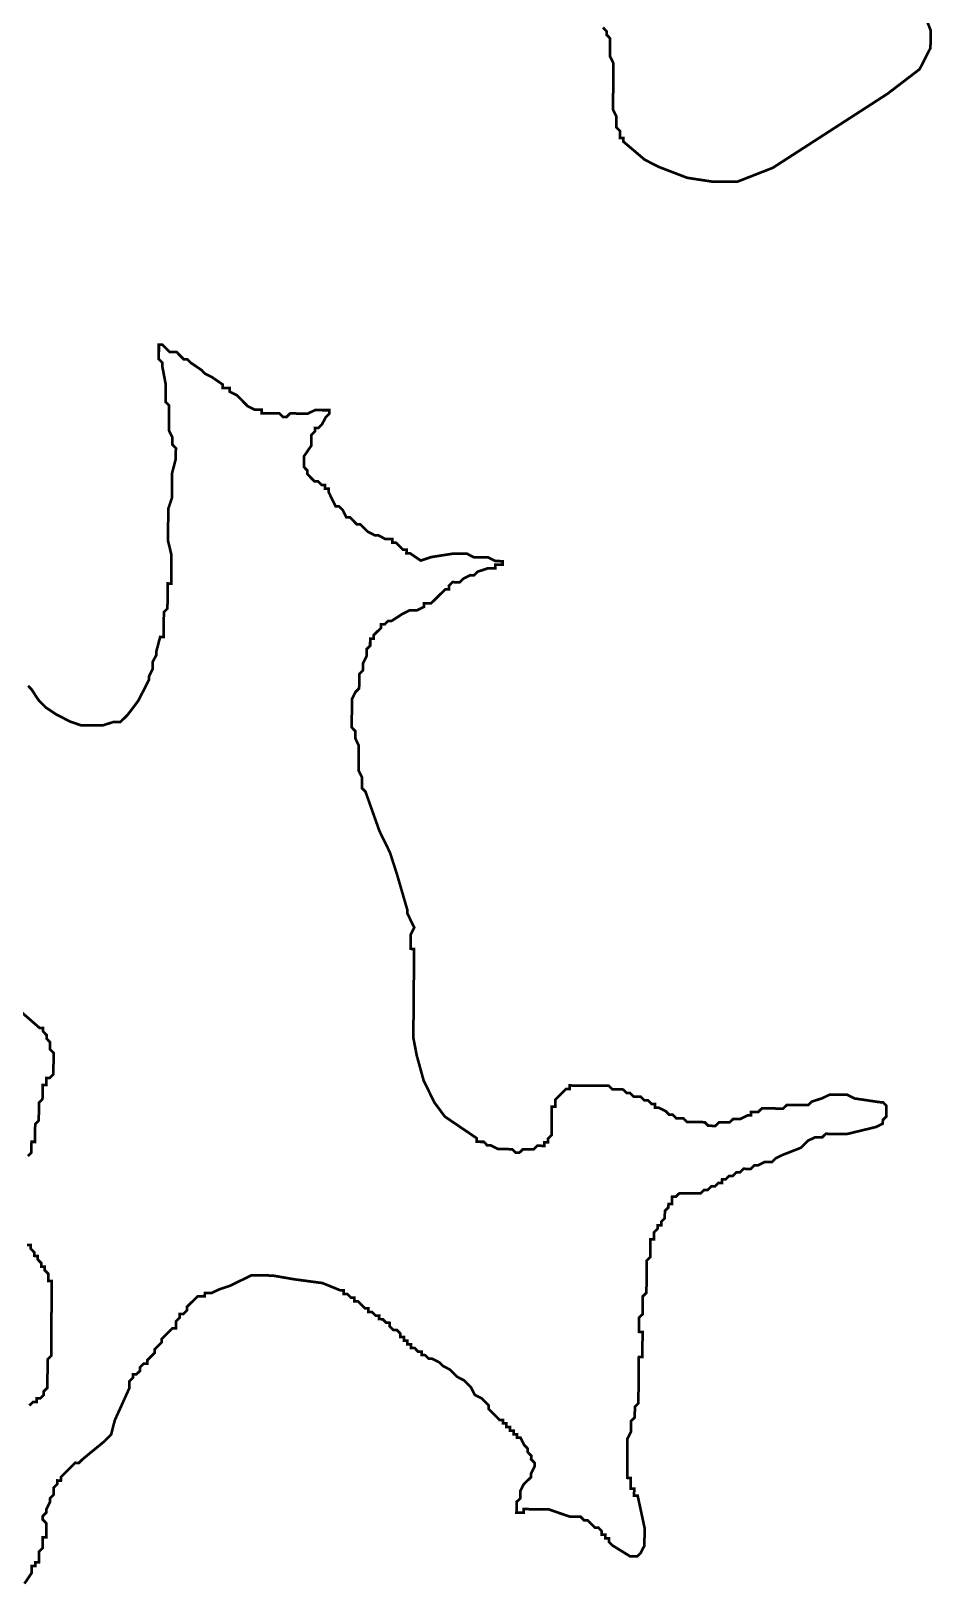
# Model space of a CAD drawing. Header units: metres. Extents: x 290190 to 339802, y 1811045 to 1991312.
# Drawn here: x 323565 to 324585, y 1835227 to 1836985 of the extents above; entities that cross this region are included whole.
import ezdxf

# ---------------------------------------------------------------- set-up
doc = ezdxf.new("R2010")
doc.units = ezdxf.units.M
doc.header["$MEASUREMENT"] = 0
doc.layers.add('HAZARDS LINE', color=1, linetype='Continuous')

msp = doc.modelspace()

# ---------------------------------------------------------------- linework, layer by layer
at = {"layer": 'HAZARDS LINE', "lineweight": 18}
for points in [[(324212.3, 1836988.9, 3.02, 3.02, 0), (324216.3, 1836984.8, 3.02, 3.02, 0), (324216.3, 1836980.8, 3.02, 3.02, 0), (324220.3, 1836976.7, 3.02, 3.02, 0), (324220.1, 1836956.5, 3.02, 3.02, 0), (324224.1, 1836948.4, 3.02, 3.02, 0), (324223.7, 1836896, 3.02, 3.02, 0), (324227.6, 1836887.9, 3.02, 3.02, 0), (324227.5, 1836875.8, 3.02, 3.02, 0), (324231.5, 1836871.8, 3.02, 3.02, 0), (324231.5, 1836863.7, 3.02, 3.02, 0), (324235.5, 1836863.7, 3.02, 3.02, 0), (324235.5, 1836859.7, 3.02, 3.02, 0), (324259.5, 1836839.3, 3.02, 3.02, 0), (324275.6, 1836831.1, 3.02, 3.02, 0), (324307.7, 1836818.8, 3.02, 3.02, 0), (324335.9, 1836814.5, 3.02, 3.02, 0), (324364.1, 1836814.3, 3.02, 3.02, 0), (324404.5, 1836830.1, 3.02, 3.02, 0), (324534.2, 1836913.8, 3.02, 3.02, 0), (324570.7, 1836941.7, 3.02, 3.02, 0), (324583, 1836965.8, 3.02, 3.02, 0), (324583.1, 1836985.9, 3.02, 3.02, 0), (324575.2, 1837006.2, 3.02, 3.02, 0)], [(323557.5, 1835228.1, 3.02, 3.02, 0), (323565.7, 1835240.2, 3.02, 3.02, 0), (323565.7, 1835244.2, 3.02, 3.02, 0), (323565.7, 1835248.2, 3.02, 3.02, 0), (323569.8, 1835248.2, 3.02, 3.02, 0), (323569.8, 1835252.2, 3.02, 3.02, 0), (323573.8, 1835252.2, 3.02, 3.02, 0), (323573.9, 1835256.2, 3.02, 3.02, 0), (323573.9, 1835260.3, 3.02, 3.02, 0), (323573.9, 1835264.3, 3.02, 3.02, 0), (323578, 1835268.3, 3.02, 3.02, 0), (323578, 1835272.3, 3.02, 3.02, 0), (323578, 1835276.4, 3.02, 3.02, 0), (323578.1, 1835280.4, 3.02, 3.02, 0), (323582.1, 1835280.4, 3.02, 3.02, 0), (323582.1, 1835284.4, 3.02, 3.02, 0), (323582.2, 1835288.4, 3.02, 3.02, 0), (323582.2, 1835292.5, 3.02, 3.02, 0), (323582.2, 1835296.5, 3.02, 3.02, 0), (323578.2, 1835300.6, 3.02, 3.02, 0), (323578.3, 1835304.6, 3.02, 3.02, 0), (323582.3, 1835308.6, 3.02, 3.02, 0), (323582.4, 1835312.6, 3.02, 3.02, 0), (323586.5, 1835320.6, 3.02, 3.02, 0), (323586.5, 1835324.7, 3.02, 3.02, 0), (323590.6, 1835328.7, 3.02, 3.02, 0), (323590.6, 1835332.7, 3.02, 3.02, 0), (323590.6, 1835336.7, 3.02, 3.02, 0), (323594.7, 1835340.7, 3.02, 3.02, 0), (323594.7, 1835344.8, 3.02, 3.02, 0), (323598.7, 1835344.7, 3.02, 3.02, 0), (323598.8, 1835348.8, 3.02, 3.02, 0), (323602.8, 1835352.8, 3.02, 3.02, 0), (323606.9, 1835356.8, 3.02, 3.02, 0), (323611, 1835360.8, 3.02, 3.02, 0), (323615, 1835364.8, 3.02, 3.02, 0), (323619.1, 1835364.7, 3.02, 3.02, 0), (323623.1, 1835368.7, 3.02, 3.02, 0), (323647.5, 1835388.7, 3.02, 3.02, 0), (323655.6, 1835396.7, 3.02, 3.02, 0), (323659.7, 1835412.8, 3.02, 3.02, 0), (323676.1, 1835449, 3.02, 3.02, 0), (323676.2, 1835453, 3.02, 3.02, 0), (323676.2, 1835457, 3.02, 3.02, 0), (323680.3, 1835461, 3.02, 3.02, 0), (323680.3, 1835465, 3.02, 3.02, 0), (323684.3, 1835465, 3.02, 3.02, 0), (323688.4, 1835469, 3.02, 3.02, 0), (323688.4, 1835473, 3.02, 3.02, 0), (323692.5, 1835477, 3.02, 3.02, 0), (323696.5, 1835477, 3.02, 3.02, 0), (323696.6, 1835481, 3.02, 3.02, 0), (323700.6, 1835485, 3.02, 3.02, 0), (323704.7, 1835489, 3.02, 3.02, 0), (323704.7, 1835493.1, 3.02, 3.02, 0), (323708.8, 1835497.1, 3.02, 3.02, 0), (323712.8, 1835501.1, 3.02, 3.02, 0), (323712.9, 1835505.1, 3.02, 3.02, 0), (323716.9, 1835509.1, 3.02, 3.02, 0), (323721, 1835513.1, 3.02, 3.02, 0), (323725.1, 1835517.1, 3.02, 3.02, 0), (323729.1, 1835517.1, 3.02, 3.02, 0), (323729.1, 1835521.1, 3.02, 3.02, 0), (323729.2, 1835525.1, 3.02, 3.02, 0), (323733.2, 1835529.1, 3.02, 3.02, 0), (323733.2, 1835533.2, 3.02, 3.02, 0), (323737.3, 1835533.1, 3.02, 3.02, 0), (323741.3, 1835537.1, 3.02, 3.02, 0), (323741.4, 1835541.2, 3.02, 3.02, 0), (323745.4, 1835545.2, 3.02, 3.02, 0), (323749.5, 1835549.2, 3.02, 3.02, 0), (323753.6, 1835553.2, 3.02, 3.02, 0), (323757.6, 1835553.1, 3.02, 3.02, 0), (323761.6, 1835553.1, 3.02, 3.02, 0), (323761.7, 1835557.1, 3.02, 3.02, 0), (323765.7, 1835557.1, 3.02, 3.02, 0), (323769.7, 1835557.1, 3.02, 3.02, 0), (323777.8, 1835561, 3.02, 3.02, 0), (323789.9, 1835565, 3.02, 3.02, 0), (323806.1, 1835572.9, 3.02, 3.02, 0), (323814.2, 1835576.9, 3.02, 3.02, 0), (323830.3, 1835576.8, 3.02, 3.02, 0), (323838.4, 1835576.7, 3.02, 3.02, 0), (323862.5, 1835572.5, 3.02, 3.02, 0), (323894.8, 1835568.2, 3.02, 3.02, 0), (323914.9, 1835560, 3.02, 3.02, 0), (323918.9, 1835559.9, 3.02, 3.02, 0), (323918.8, 1835555.9, 3.02, 3.02, 0), (323922.9, 1835555.9, 3.02, 3.02, 0), (323926.9, 1835551.8, 3.02, 3.02, 0), (323930.9, 1835551.8, 3.02, 3.02, 0), (323930.9, 1835547.7, 3.02, 3.02, 0), (323934.9, 1835547.7, 3.02, 3.02, 0), (323938.9, 1835543.6, 3.02, 3.02, 0), (323942.9, 1835539.6, 3.02, 3.02, 0), (323946.9, 1835539.5, 3.02, 3.02, 0), (323946.9, 1835535.5, 3.02, 3.02, 0), (323950.9, 1835535.5, 3.02, 3.02, 0), (323954.9, 1835531.4, 3.02, 3.02, 0), (323959, 1835531.4, 3.02, 3.02, 0), (323958.9, 1835527.4, 3.02, 3.02, 0), (323963, 1835527.3, 3.02, 3.02, 0), (323967, 1835523.3, 3.02, 3.02, 0), (323971, 1835523.2, 3.02, 3.02, 0), (323971, 1835519.2, 3.02, 3.02, 0), (323975, 1835515.1, 3.02, 3.02, 0), (323979, 1835515.1, 3.02, 3.02, 0), (323983, 1835511, 3.02, 3.02, 0), (323983, 1835507, 3.02, 3.02, 0), (323987, 1835507, 3.02, 3.02, 0), (323987, 1835502.9, 3.02, 3.02, 0), (323991, 1835502.9, 3.02, 3.02, 0), (323991, 1835498.9, 3.02, 3.02, 0), (323995, 1835498.9, 3.02, 3.02, 0), (323995, 1835494.8, 3.02, 3.02, 0), (323999, 1835494.8, 3.02, 3.02, 0), (324003, 1835490.7, 3.02, 3.02, 0), (324007, 1835490.7, 3.02, 3.02, 0), (324007, 1835486.7, 3.02, 3.02, 0), (324011, 1835486.6, 3.02, 3.02, 0), (324015, 1835482.6, 3.02, 3.02, 0), (324019, 1835482.5, 3.02, 3.02, 0), (324027.1, 1835478.4, 3.02, 3.02, 0), (324031.1, 1835474.4, 3.02, 3.02, 0), (324039.1, 1835470.3, 3.02, 3.02, 0), (324047.1, 1835462.2, 3.02, 3.02, 0), (324055.1, 1835458.1, 3.02, 3.02, 0), (324059.1, 1835454, 3.02, 3.02, 0), (324063.1, 1835449.9, 3.02, 3.02, 0), (324067.1, 1835441.8, 3.02, 3.02, 0), (324075.1, 1835437.7, 3.02, 3.02, 0), (324079.1, 1835433.7, 3.02, 3.02, 0), (324083.1, 1835429.6, 3.02, 3.02, 0), (324083.1, 1835425.6, 3.02, 3.02, 0), (324087.1, 1835421.5, 3.02, 3.02, 0), (324091.1, 1835417.5, 3.02, 3.02, 0), (324095.1, 1835413.4, 3.02, 3.02, 0), (324099.1, 1835413.4, 3.02, 3.02, 0), (324099.1, 1835409.3, 3.02, 3.02, 0), (324103.1, 1835409.3, 3.02, 3.02, 0), (324103.1, 1835405.3, 3.02, 3.02, 0), (324107.1, 1835405.2, 3.02, 3.02, 0), (324107.1, 1835401.2, 3.02, 3.02, 0), (324111.1, 1835401.2, 3.02, 3.02, 0), (324111.1, 1835397.1, 3.02, 3.02, 0), (324115.1, 1835397.1, 3.02, 3.02, 0), (324115.1, 1835393.1, 3.02, 3.02, 0), (324119.1, 1835393.1, 3.02, 3.02, 0), (324123.1, 1835385, 3.02, 3.02, 0), (324127.1, 1835380.9, 3.02, 3.02, 0), (324127.1, 1835376.9, 3.02, 3.02, 0), (324131.1, 1835372.8, 3.02, 3.02, 0), (324131, 1835368.8, 3.02, 3.02, 0), (324135, 1835364.7, 3.02, 3.02, 0), (324135, 1835360.7, 3.02, 3.02, 0), (324130.9, 1835352.6, 3.02, 3.02, 0), (324130.9, 1835348.6, 3.02, 3.02, 0), (324126.8, 1835344.6, 3.02, 3.02, 0), (324122.7, 1835340.6, 3.02, 3.02, 0), (324118.6, 1835332.6, 3.02, 3.02, 0), (324118.6, 1835328.6, 3.02, 3.02, 0), (324118.6, 1835324.5, 3.02, 3.02, 0), (324114.5, 1835320.5, 3.02, 3.02, 0), (324114.5, 1835316.5, 3.02, 3.02, 0), (324114.5, 1835312.5, 3.02, 3.02, 0), (324114.4, 1835308.4, 3.02, 3.02, 0), (324118.5, 1835308.4, 3.02, 3.02, 0), (324122.5, 1835308.4, 3.02, 3.02, 0), (324122.5, 1835312.4, 3.02, 3.02, 0), (324126.5, 1835312.4, 3.02, 3.02, 0), (324130.6, 1835312.3, 3.02, 3.02, 0), (324134.6, 1835312.3, 3.02, 3.02, 0), (324138.6, 1835312.3, 3.02, 3.02, 0), (324142.7, 1835312.2, 3.02, 3.02, 0), (324150.7, 1835312.2, 3.02, 3.02, 0), (324162.8, 1835308, 3.02, 3.02, 0), (324174.9, 1835303.9, 3.02, 3.02, 0), (324178.9, 1835303.9, 3.02, 3.02, 0), (324182.9, 1835303.9, 3.02, 3.02, 0), (324186.9, 1835303.8, 3.02, 3.02, 0), (324190.9, 1835299.8, 3.02, 3.02, 0), (324195, 1835299.7, 3.02, 3.02, 0), (324199, 1835295.7, 3.02, 3.02, 0), (324203, 1835291.6, 3.02, 3.02, 0), (324207, 1835291.6, 3.02, 3.02, 0), (324211, 1835287.5, 3.02, 3.02, 0), (324211, 1835283.5, 3.02, 3.02, 0), (324215, 1835283.4, 3.02, 3.02, 0), (324215, 1835279.4, 3.02, 3.02, 0), (324219, 1835279.4, 3.02, 3.02, 0), (324219, 1835275.4, 3.02, 3.02, 0), (324223, 1835271.3, 3.02, 3.02, 0), (324243, 1835259, 3.02, 3.02, 0), (324247.1, 1835259, 3.02, 3.02, 0), (324251.1, 1835259, 3.02, 3.02, 0), (324255.1, 1835263, 3.02, 3.02, 0), (324259.2, 1835271, 3.02, 3.02, 0), (324259.3, 1835279.1, 3.02, 3.02, 0), (324259.4, 1835291.2, 3.02, 3.02, 0), (324251.6, 1835327.5, 3.02, 3.02, 0), (324247.6, 1835327.5, 3.02, 3.02, 0), (324247.6, 1835331.6, 3.02, 3.02, 0), (324247.7, 1835335.6, 3.02, 3.02, 0), (324243.6, 1835335.6, 3.02, 3.02, 0), (324243.7, 1835339.7, 3.02, 3.02, 0), (324243.7, 1835343.7, 3.02, 3.02, 0), (324243.7, 1835347.7, 3.02, 3.02, 0), (324239.7, 1835347.8, 3.02, 3.02, 0), (324239.7, 1835351.8, 3.02, 3.02, 0), (324239.8, 1835355.8, 3.02, 3.02, 0), (324239.8, 1835359.9, 3.02, 3.02, 0), (324239.8, 1835363.9, 3.02, 3.02, 0), (324239.9, 1835367.9, 3.02, 3.02, 0), (324239.9, 1835376, 3.02, 3.02, 0), (324239.9, 1835380, 3.02, 3.02, 0), (324240, 1835384, 3.02, 3.02, 0), (324240, 1835388.1, 3.02, 3.02, 0), (324240, 1835392.1, 3.02, 3.02, 0), (324244.1, 1835400.1, 3.02, 3.02, 0), (324244.2, 1835404.2, 3.02, 3.02, 0), (324244.2, 1835408.2, 3.02, 3.02, 0), (324244.2, 1835412.2, 3.02, 3.02, 0), (324248.3, 1835416.2, 3.02, 3.02, 0), (324248.3, 1835420.3, 3.02, 3.02, 0), (324248.4, 1835424.3, 3.02, 3.02, 0), (324248.4, 1835428.3, 3.02, 3.02, 0), (324252.5, 1835432.3, 3.02, 3.02, 0), (324252.5, 1835436.4, 3.02, 3.02, 0), (324252.5, 1835440.4, 3.02, 3.02, 0), (324252.5, 1835444.4, 3.02, 3.02, 0), (324252.6, 1835448.4, 3.02, 3.02, 0), (324252.6, 1835452.5, 3.02, 3.02, 0), (324252.6, 1835456.5, 3.02, 3.02, 0), (324252.7, 1835460.5, 3.02, 3.02, 0), (324252.7, 1835464.6, 3.02, 3.02, 0), (324252.7, 1835468.6, 3.02, 3.02, 0), (324252.8, 1835472.6, 3.02, 3.02, 0), (324252.8, 1835480.7, 3.02, 3.02, 0), (324252.9, 1835484.7, 3.02, 3.02, 0), (324256.9, 1835484.7, 3.02, 3.02, 0), (324256.9, 1835488.7, 3.02, 3.02, 0), (324257, 1835492.8, 3.02, 3.02, 0), (324257, 1835496.8, 3.02, 3.02, 0), (324257, 1835500.8, 3.02, 3.02, 0), (324257.1, 1835504.9, 3.02, 3.02, 0), (324257.1, 1835508.9, 3.02, 3.02, 0), (324257.1, 1835512.9, 3.02, 3.02, 0), (324253.1, 1835513, 3.02, 3.02, 0), (324253.1, 1835517, 3.02, 3.02, 0), (324253.1, 1835521, 3.02, 3.02, 0), (324253.2, 1835525, 3.02, 3.02, 0), (324253.2, 1835529.1, 3.02, 3.02, 0), (324257.3, 1835533.1, 3.02, 3.02, 0), (324257.3, 1835537.1, 3.02, 3.02, 0), (324257.4, 1835545.2, 3.02, 3.02, 0), (324257.4, 1835549.2, 3.02, 3.02, 0), (324257.4, 1835553.2, 3.02, 3.02, 0), (324261.5, 1835557.2, 3.02, 3.02, 0), (324261.5, 1835561.3, 3.02, 3.02, 0), (324261.6, 1835565.3, 3.02, 3.02, 0), (324261.6, 1835569.3, 3.02, 3.02, 0), (324261.6, 1835573.4, 3.02, 3.02, 0), (324261.7, 1835577.4, 3.02, 3.02, 0), (324261.7, 1835581.4, 3.02, 3.02, 0), (324261.7, 1835585.5, 3.02, 3.02, 0), (324261.7, 1835589.5, 3.02, 3.02, 0), (324261.8, 1835593.5, 3.02, 3.02, 0), (324265.8, 1835597.5, 3.02, 3.02, 0), (324265.9, 1835601.5, 3.02, 3.02, 0), (324265.9, 1835605.6, 3.02, 3.02, 0), (324265.9, 1835609.6, 3.02, 3.02, 0), (324266, 1835613.6, 3.02, 3.02, 0), (324266, 1835617.7, 3.02, 3.02, 0), (324270, 1835617.6, 3.02, 3.02, 0), (324270.1, 1835621.7, 3.02, 3.02, 0), (324270.1, 1835625.7, 3.02, 3.02, 0), (324274.2, 1835629.7, 3.02, 3.02, 0), (324274.2, 1835633.7, 3.02, 3.02, 0), (324278.2, 1835633.7, 3.02, 3.02, 0), (324278.3, 1835637.7, 3.02, 3.02, 0), (324282.3, 1835641.7, 3.02, 3.02, 0), (324282.3, 1835645.8, 3.02, 3.02, 0), (324282.4, 1835649.8, 3.02, 3.02, 0), (324286.4, 1835653.8, 3.02, 3.02, 0), (324286.5, 1835657.8, 3.02, 3.02, 0), (324290.5, 1835657.8, 3.02, 3.02, 0), (324290.5, 1835661.8, 3.02, 3.02, 0), (324290.6, 1835665.9, 3.02, 3.02, 0), (324294.6, 1835665.8, 3.02, 3.02, 0), (324298.7, 1835669.8, 3.02, 3.02, 0), (324302.7, 1835669.8, 3.02, 3.02, 0), (324306.7, 1835669.8, 3.02, 3.02, 0), (324310.8, 1835669.7, 3.02, 3.02, 0), (324318.8, 1835669.7, 3.02, 3.02, 0), (324322.8, 1835669.6, 3.02, 3.02, 0), (324326.9, 1835673.6, 3.02, 3.02, 0), (324330.9, 1835673.6, 3.02, 3.02, 0), (324335, 1835677.6, 3.02, 3.02, 0), (324339, 1835677.6, 3.02, 3.02, 0), (324343.1, 1835681.6, 3.02, 3.02, 0), (324347.1, 1835681.5, 3.02, 3.02, 0), (324347.2, 1835685.6, 3.02, 3.02, 0), (324351.2, 1835685.5, 3.02, 3.02, 0), (324355.2, 1835689.5, 3.02, 3.02, 0), (324359.3, 1835689.5, 3.02, 3.02, 0), (324363.3, 1835693.5, 3.02, 3.02, 0), (324367.4, 1835693.5, 3.02, 3.02, 0), (324371.4, 1835697.5, 3.02, 3.02, 0), (324375.5, 1835697.4, 3.02, 3.02, 0), (324379.5, 1835697.4, 3.02, 3.02, 0), (324383.6, 1835701.4, 3.02, 3.02, 0), (324387.6, 1835701.4, 3.02, 3.02, 0), (324395.7, 1835705.3, 3.02, 3.02, 0), (324403.7, 1835705.3, 3.02, 3.02, 0), (324407.8, 1835709.3, 3.02, 3.02, 0), (324415.9, 1835713.3, 3.02, 3.02, 0), (324436.1, 1835721.2, 3.02, 3.02, 0), (324440.2, 1835725.2, 3.02, 3.02, 0), (324444.2, 1835729.2, 3.02, 3.02, 0), (324452.3, 1835733.1, 3.02, 3.02, 0), (324460.4, 1835733.1, 3.02, 3.02, 0), (324464.5, 1835737.1, 3.02, 3.02, 0), (324468.5, 1835737, 3.02, 3.02, 0), (324472.5, 1835737, 3.02, 3.02, 0), (324476.6, 1835737, 3.02, 3.02, 0), (324484.6, 1835736.9, 3.02, 3.02, 0), (324488.6, 1835736.9, 3.02, 3.02, 0), (324521, 1835744.7, 3.02, 3.02, 0), (324529, 1835748.6, 3.02, 3.02, 0), (324529.1, 1835752.7, 3.02, 3.02, 0), (324533.1, 1835756.7, 3.02, 3.02, 0), (324533.2, 1835764.7, 3.02, 3.02, 0), (324533.2, 1835768.8, 3.02, 3.02, 0), (324529.2, 1835772.8, 3.02, 3.02, 0), (324525.2, 1835772.9, 3.02, 3.02, 0), (324497, 1835777.1, 3.02, 3.02, 0), (324489, 1835781.2, 3.02, 3.02, 0), (324480.9, 1835781.3, 3.02, 3.02, 0), (324476.9, 1835781.3, 3.02, 3.02, 0), (324472.9, 1835781.3, 3.02, 3.02, 0), (324468.8, 1835781.4, 3.02, 3.02, 0), (324460.7, 1835777.4, 3.02, 3.02, 0), (324448.6, 1835773.5, 3.02, 3.02, 0), (324444.6, 1835769.5, 3.02, 3.02, 0), (324436.5, 1835769.5, 3.02, 3.02, 0), (324432.5, 1835769.6, 3.02, 3.02, 0), (324428.4, 1835769.6, 3.02, 3.02, 0), (324424.4, 1835769.6, 3.02, 3.02, 0), (324420.4, 1835769.7, 3.02, 3.02, 0), (324416.3, 1835765.7, 3.02, 3.02, 0), (324408.3, 1835765.7, 3.02, 3.02, 0), (324404.2, 1835765.8, 3.02, 3.02, 0), (324400.2, 1835765.8, 3.02, 3.02, 0), (324396.2, 1835765.8, 3.02, 3.02, 0), (324392.1, 1835765.8, 3.02, 3.02, 0), (324388.1, 1835761.9, 3.02, 3.02, 0), (324384, 1835761.9, 3.02, 3.02, 0), (324380, 1835761.9, 3.02, 3.02, 0), (324380, 1835757.9, 3.02, 3.02, 0), (324375.9, 1835757.9, 3.02, 3.02, 0), (324367.8, 1835753.9, 3.02, 3.02, 0), (324363.8, 1835754, 3.02, 3.02, 0), (324359.8, 1835754, 3.02, 3.02, 0), (324355.7, 1835750, 3.02, 3.02, 0), (324351.7, 1835750, 3.02, 3.02, 0), (324343.6, 1835750.1, 3.02, 3.02, 0), (324339.6, 1835746.1, 3.02, 3.02, 0), (324335.5, 1835746.1, 3.02, 3.02, 0), (324331.5, 1835746.2, 3.02, 3.02, 0), (324327.5, 1835750.2, 3.02, 3.02, 0), (324323.5, 1835750.3, 3.02, 3.02, 0), (324319.4, 1835750.3, 3.02, 3.02, 0), (324315.4, 1835750.3, 3.02, 3.02, 0), (324307.4, 1835750.4, 3.02, 3.02, 0), (324303.4, 1835754.5, 3.02, 3.02, 0), (324299.3, 1835754.5, 3.02, 3.02, 0), (324295.3, 1835754.5, 3.02, 3.02, 0), (324291.3, 1835758.6, 3.02, 3.02, 0), (324287.3, 1835758.6, 3.02, 3.02, 0), (324283.3, 1835762.7, 3.02, 3.02, 0), (324275.2, 1835766.8, 3.02, 3.02, 0), (324271.2, 1835766.8, 3.02, 3.02, 0), (324271.2, 1835770.8, 3.02, 3.02, 0), (324267.2, 1835770.9, 3.02, 3.02, 0), (324263.2, 1835774.9, 3.02, 3.02, 0), (324259.2, 1835775, 3.02, 3.02, 0), (324255.2, 1835779, 3.02, 3.02, 0), (324251.1, 1835779.1, 3.02, 3.02, 0), (324247.1, 1835779.1, 3.02, 3.02, 0), (324243.1, 1835783.1, 3.02, 3.02, 0), (324239.1, 1835783.2, 3.02, 3.02, 0), (324235.1, 1835787.2, 3.02, 3.02, 0), (324231.1, 1835787.3, 3.02, 3.02, 0), (324227, 1835787.3, 3.02, 3.02, 0), (324223, 1835787.3, 3.02, 3.02, 0), (324219, 1835791.4, 3.02, 3.02, 0), (324215, 1835791.4, 3.02, 3.02, 0), (324206.9, 1835791.5, 3.02, 3.02, 0), (324198.8, 1835791.6, 3.02, 3.02, 0), (324194.8, 1835791.6, 3.02, 3.02, 0), (324186.8, 1835791.7, 3.02, 3.02, 0), (324182.7, 1835791.7, 3.02, 3.02, 0), (324178.7, 1835791.7, 3.02, 3.02, 0), (324174.7, 1835791.8, 3.02, 3.02, 0), (324174.6, 1835787.7, 3.02, 3.02, 0), (324170.6, 1835787.8, 3.02, 3.02, 0), (324166.5, 1835783.8, 3.02, 3.02, 0), (324162.5, 1835779.8, 3.02, 3.02, 0), (324158.4, 1835775.8, 3.02, 3.02, 0), (324158.4, 1835771.7, 3.02, 3.02, 0), (324158.3, 1835767.7, 3.02, 3.02, 0), (324154.3, 1835767.7, 3.02, 3.02, 0), (324154.3, 1835763.7, 3.02, 3.02, 0), (324154.3, 1835759.7, 3.02, 3.02, 0), (324154.1, 1835743.5, 3.02, 3.02, 0), (324154.1, 1835739.5, 3.02, 3.02, 0), (324154.1, 1835735.5, 3.02, 3.02, 0), (324150, 1835731.5, 3.02, 3.02, 0), (324150, 1835727.4, 3.02, 3.02, 0), (324145.9, 1835727.5, 3.02, 3.02, 0), (324145.9, 1835723.4, 3.02, 3.02, 0), (324141.9, 1835723.5, 3.02, 3.02, 0), (324137.8, 1835723.5, 3.02, 3.02, 0), (324133.8, 1835719.5, 3.02, 3.02, 0), (324129.7, 1835719.5, 3.02, 3.02, 0), (324125.7, 1835719.6, 3.02, 3.02, 0), (324121.7, 1835719.6, 3.02, 3.02, 0), (324117.6, 1835715.6, 3.02, 3.02, 0), (324113.6, 1835715.6, 3.02, 3.02, 0), (324109.6, 1835719.7, 3.02, 3.02, 0), (324105.6, 1835719.7, 3.02, 3.02, 0), (324101.5, 1835719.8, 3.02, 3.02, 0), (324097.5, 1835719.8, 3.02, 3.02, 0), (324093.5, 1835719.8, 3.02, 3.02, 0), (324085.4, 1835723.9, 3.02, 3.02, 0), (324081.4, 1835723.9, 3.02, 3.02, 0), (324077.4, 1835728, 3.02, 3.02, 0), (324073.4, 1835728, 3.02, 3.02, 0), (324069.4, 1835728.1, 3.02, 3.02, 0), (324069.4, 1835732.1, 3.02, 3.02, 0), (324045.3, 1835748.4, 3.02, 3.02, 0), (324033.3, 1835756.6, 3.02, 3.02, 0), (324021.3, 1835772.8, 3.02, 3.02, 0), (324017.4, 1835780.9, 3.02, 3.02, 0), (324009.4, 1835797.1, 3.02, 3.02, 0), (324001.6, 1835825.4, 3.02, 3.02, 0), (323997.7, 1835845.6, 3.02, 3.02, 0), (323997.9, 1835873.8, 3.02, 3.02, 0), (323998, 1835877.8, 3.02, 3.02, 0), (323998, 1835881.8, 3.02, 3.02, 0), (323998, 1835885.9, 3.02, 3.02, 0), (323998.1, 1835889.9, 3.02, 3.02, 0), (323998.1, 1835893.9, 3.02, 3.02, 0), (323998.1, 1835898, 3.02, 3.02, 0), (323998.2, 1835902, 3.02, 3.02, 0), (323998.2, 1835910.1, 3.02, 3.02, 0), (323998.3, 1835914.1, 3.02, 3.02, 0), (323998.3, 1835918.1, 3.02, 3.02, 0), (323998.3, 1835922.2, 3.02, 3.02, 0), (323998.4, 1835926.2, 3.02, 3.02, 0), (323998.4, 1835930.2, 3.02, 3.02, 0), (323998.4, 1835938.3, 3.02, 3.02, 0), (323998.5, 1835942.3, 3.02, 3.02, 0), (323998.5, 1835946.3, 3.02, 3.02, 0), (323994.5, 1835946.4, 3.02, 3.02, 0), (323994.5, 1835950.4, 3.02, 3.02, 0), (323994.5, 1835954.4, 3.02, 3.02, 0), (323994.6, 1835962.5, 3.02, 3.02, 0), (323998.7, 1835970.5, 3.02, 3.02, 0), (323994.7, 1835978.6, 3.02, 3.02, 0), (323990.8, 1835986.7, 3.02, 3.02, 0), (323990.8, 1835990.7, 3.02, 3.02, 0), (323979, 1836031.2, 3.02, 3.02, 0), (323971.2, 1836055.4, 3.02, 3.02, 0), (323959.3, 1836079.7, 3.02, 3.02, 0), (323943.5, 1836124.2, 3.02, 3.02, 0), (323939.5, 1836128.2, 3.02, 3.02, 0), (323939.5, 1836132.3, 3.02, 3.02, 0), (323939.5, 1836136.3, 3.02, 3.02, 0), (323939.6, 1836140.3, 3.02, 3.02, 0), (323935.6, 1836148.4, 3.02, 3.02, 0), (323935.6, 1836152.4, 3.02, 3.02, 0), (323935.7, 1836156.5, 3.02, 3.02, 0), (323935.7, 1836164.5, 3.02, 3.02, 0), (323935.8, 1836172.6, 3.02, 3.02, 0), (323935.8, 1836176.6, 3.02, 3.02, 0), (323931.9, 1836184.7, 3.02, 3.02, 0), (323931.9, 1836192.8, 3.02, 3.02, 0), (323927.9, 1836196.9, 3.02, 3.02, 0), (323928, 1836200.9, 3.02, 3.02, 0), (323928, 1836204.9, 3.02, 3.02, 0), (323928, 1836209, 3.02, 3.02, 0), (323928.1, 1836213, 3.02, 3.02, 0), (323928.1, 1836217, 3.02, 3.02, 0), (323928.1, 1836221, 3.02, 3.02, 0), (323928.1, 1836225.1, 3.02, 3.02, 0), (323928.2, 1836229.1, 3.02, 3.02, 0), (323932.3, 1836237.1, 3.02, 3.02, 0), (323936.3, 1836241.1, 3.02, 3.02, 0), (323936.4, 1836245.2, 3.02, 3.02, 0), (323936.4, 1836249.2, 3.02, 3.02, 0), (323936.4, 1836253.2, 3.02, 3.02, 0), (323936.5, 1836257.3, 3.02, 3.02, 0), (323940.5, 1836261.3, 3.02, 3.02, 0), (323940.6, 1836265.3, 3.02, 3.02, 0), (323940.6, 1836269.3, 3.02, 3.02, 0), (323944.7, 1836277.4, 3.02, 3.02, 0), (323944.7, 1836281.4, 3.02, 3.02, 0), (323944.7, 1836285.4, 3.02, 3.02, 0), (323948.8, 1836289.4, 3.02, 3.02, 0), (323948.8, 1836293.5, 3.02, 3.02, 0), (323948.9, 1836297.5, 3.02, 3.02, 0), (323952.9, 1836297.5, 3.02, 3.02, 0), (323952.9, 1836301.5, 3.02, 3.02, 0), (323957, 1836305.5, 3.02, 3.02, 0), (323961.1, 1836309.5, 3.02, 3.02, 0), (323961.1, 1836313.5, 3.02, 3.02, 0), (323965.1, 1836313.5, 3.02, 3.02, 0), (323969.2, 1836317.5, 3.02, 3.02, 0), (323973.2, 1836317.5, 3.02, 3.02, 0), (323985.4, 1836325.4, 3.02, 3.02, 0), (323993.5, 1836329.4, 3.02, 3.02, 0), (324001.5, 1836329.3, 3.02, 3.02, 0), (324009.6, 1836333.3, 3.02, 3.02, 0), (324009.6, 1836337.3, 3.02, 3.02, 0), (324013.7, 1836337.3, 3.02, 3.02, 0), (324017.7, 1836337.3, 3.02, 3.02, 0), (324021.8, 1836341.3, 3.02, 3.02, 0), (324025.8, 1836345.3, 3.02, 3.02, 0), (324029.9, 1836349.3, 3.02, 3.02, 0), (324034, 1836353.3, 3.02, 3.02, 0), (324038, 1836353.2, 3.02, 3.02, 0), (324038, 1836357.3, 3.02, 3.02, 0), (324042.1, 1836361.3, 3.02, 3.02, 0), (324050.1, 1836361.2, 3.02, 3.02, 0), (324054.2, 1836365.2, 3.02, 3.02, 0), (324062.3, 1836369.2, 3.02, 3.02, 0), (324066.3, 1836369.1, 3.02, 3.02, 0), (324070.4, 1836373.1, 3.02, 3.02, 0), (324082.5, 1836377.1, 3.02, 3.02, 0), (324086.6, 1836377, 3.02, 3.02, 0), (324090.6, 1836377, 3.02, 3.02, 0), (324090.6, 1836381, 3.02, 3.02, 0), (324094.6, 1836381, 3.02, 3.02, 0), (324098.7, 1836381, 3.02, 3.02, 0), (324098.7, 1836385, 3.02, 3.02, 0), (324090.6, 1836385.1, 3.02, 3.02, 0), (324082.6, 1836389.2, 3.02, 3.02, 0), (324074.6, 1836389.2, 3.02, 3.02, 0), (324070.5, 1836389.3, 3.02, 3.02, 0), (324066.5, 1836389.3, 3.02, 3.02, 0), (324058.5, 1836393.4, 3.02, 3.02, 0), (324054.4, 1836393.4, 3.02, 3.02, 0), (324042.3, 1836393.5, 3.02, 3.02, 0), (324018.1, 1836389.7, 3.02, 3.02, 0), (324006, 1836385.7, 3.02, 3.02, 0), (323994, 1836393.9, 3.02, 3.02, 0), (323989.9, 1836393.9, 3.02, 3.02, 0), (323990, 1836398, 3.02, 3.02, 0), (323985.9, 1836398, 3.02, 3.02, 0), (323977.9, 1836406.1, 3.02, 3.02, 0), (323973.9, 1836406.1, 3.02, 3.02, 0), (323973.9, 1836410.2, 3.02, 3.02, 0), (323969.9, 1836410.2, 3.02, 3.02, 0), (323965.9, 1836410.2, 3.02, 3.02, 0), (323957.9, 1836414.3, 3.02, 3.02, 0), (323953.8, 1836414.4, 3.02, 3.02, 0), (323945.8, 1836418.5, 3.02, 3.02, 0), (323941.8, 1836422.5, 3.02, 3.02, 0), (323937.8, 1836426.6, 3.02, 3.02, 0), (323933.8, 1836426.6, 3.02, 3.02, 0), (323929.8, 1836430.7, 3.02, 3.02, 0), (323925.8, 1836434.7, 3.02, 3.02, 0), (323921.7, 1836434.8, 3.02, 3.02, 0), (323917.8, 1836442.9, 3.02, 3.02, 0), (323913.8, 1836446.9, 3.02, 3.02, 0), (323909.7, 1836447, 3.02, 3.02, 0), (323905.8, 1836455.1, 3.02, 3.02, 0), (323901.8, 1836463.2, 3.02, 3.02, 0), (323901.8, 1836467.2, 3.02, 3.02, 0), (323897.8, 1836467.2, 3.02, 3.02, 0), (323897.8, 1836471.2, 3.02, 3.02, 0), (323893.8, 1836471.3, 3.02, 3.02, 0), (323889.8, 1836475.3, 3.02, 3.02, 0), (323885.8, 1836475.4, 3.02, 3.02, 0), (323881.8, 1836479.4, 3.02, 3.02, 0), (323877.8, 1836483.5, 3.02, 3.02, 0), (323877.8, 1836487.5, 3.02, 3.02, 0), (323873.8, 1836491.6, 3.02, 3.02, 0), (323873.8, 1836495.6, 3.02, 3.02, 0), (323873.9, 1836499.7, 3.02, 3.02, 0), (323873.9, 1836503.7, 3.02, 3.02, 0), (323882.1, 1836515.7, 3.02, 3.02, 0), (323882.2, 1836527.8, 3.02, 3.02, 0), (323886.2, 1836531.8, 3.02, 3.02, 0), (323886.3, 1836535.8, 3.02, 3.02, 0), (323890.3, 1836535.8, 3.02, 3.02, 0), (323894.3, 1836539.8, 3.02, 3.02, 0), (323898.4, 1836547.8, 3.02, 3.02, 0), (323902.5, 1836551.8, 3.02, 3.02, 0), (323902.5, 1836555.9, 3.02, 3.02, 0), (323894.5, 1836555.9, 3.02, 3.02, 0), (323890.4, 1836556, 3.02, 3.02, 0), (323886.4, 1836556, 3.02, 3.02, 0), (323878.3, 1836552, 3.02, 3.02, 0), (323874.3, 1836552.1, 3.02, 3.02, 0), (323866.2, 1836552.1, 3.02, 3.02, 0), (323862.2, 1836552.2, 3.02, 3.02, 0), (323858.2, 1836552.2, 3.02, 3.02, 0), (323854.1, 1836548.2, 3.02, 3.02, 0), (323850.1, 1836548.2, 3.02, 3.02, 0), (323846.1, 1836552.3, 3.02, 3.02, 0), (323842, 1836552.3, 3.02, 3.02, 0), (323838, 1836552.3, 3.02, 3.02, 0), (323834, 1836552.4, 3.02, 3.02, 0), (323829.9, 1836552.4, 3.02, 3.02, 0), (323825.9, 1836552.4, 3.02, 3.02, 0), (323825.9, 1836556.5, 3.02, 3.02, 0), (323821.9, 1836556.5, 3.02, 3.02, 0), (323817.9, 1836556.5, 3.02, 3.02, 0), (323809.9, 1836560.6, 3.02, 3.02, 0), (323801.9, 1836568.8, 3.02, 3.02, 0), (323797.9, 1836572.8, 3.02, 3.02, 0), (323789.8, 1836576.9, 3.02, 3.02, 0), (323789.9, 1836580.9, 3.02, 3.02, 0), (323785.8, 1836581, 3.02, 3.02, 0), (323781.8, 1836581, 3.02, 3.02, 0), (323781.8, 1836585, 3.02, 3.02, 0), (323769.8, 1836593.2, 3.02, 3.02, 0), (323761.8, 1836597.3, 3.02, 3.02, 0), (323757.8, 1836601.4, 3.02, 3.02, 0), (323745.7, 1836609.5, 3.02, 3.02, 0), (323741.7, 1836613.6, 3.02, 3.02, 0), (323737.7, 1836613.6, 3.02, 3.02, 0), (323729.7, 1836621.7, 3.02, 3.02, 0), (323721.7, 1836621.8, 3.02, 3.02, 0), (323713.7, 1836629.9, 3.02, 3.02, 0), (323709.6, 1836630, 3.02, 3.02, 0), (323709.6, 1836625.9, 3.02, 3.02, 0), (323709.6, 1836621.9, 3.02, 3.02, 0), (323709.5, 1836613.8, 3.02, 3.02, 0), (323713.5, 1836609.8, 3.02, 3.02, 0), (323713.5, 1836605.7, 3.02, 3.02, 0), (323717.3, 1836585.6, 3.02, 3.02, 0), (323717.3, 1836577.5, 3.02, 3.02, 0), (323717.2, 1836565.4, 3.02, 3.02, 0), (323721.2, 1836561.3, 3.02, 3.02, 0), (323721.1, 1836549.2, 3.02, 3.02, 0), (323721.1, 1836545.2, 3.02, 3.02, 0), (323721, 1836541.2, 3.02, 3.02, 0), (323721, 1836537.1, 3.02, 3.02, 0), (323721, 1836533.1, 3.02, 3.02, 0), (323724.9, 1836525, 3.02, 3.02, 0), (323724.9, 1836521, 3.02, 3.02, 0), (323724.9, 1836517, 3.02, 3.02, 0), (323728.9, 1836512.9, 3.02, 3.02, 0), (323728.8, 1836508.9, 3.02, 3.02, 0), (323728.8, 1836504.8, 3.02, 3.02, 0), (323728.8, 1836500.8, 3.02, 3.02, 0), (323724.6, 1836484.7, 3.02, 3.02, 0), (323724.6, 1836480.7, 3.02, 3.02, 0), (323724.5, 1836472.6, 3.02, 3.02, 0), (323724.4, 1836464.5, 3.02, 3.02, 0), (323724.4, 1836460.5, 3.02, 3.02, 0), (323724.4, 1836456.5, 3.02, 3.02, 0), (323720.3, 1836444.4, 3.02, 3.02, 0), (323720.2, 1836436.4, 3.02, 3.02, 0), (323720.2, 1836432.3, 3.02, 3.02, 0), (323720.1, 1836424.3, 3.02, 3.02, 0), (323720, 1836416.2, 3.02, 3.02, 0), (323720, 1836412.2, 3.02, 3.02, 0), (323720, 1836408.1, 3.02, 3.02, 0), (323723.9, 1836392, 3.02, 3.02, 0), (323723.8, 1836388, 3.02, 3.02, 0), (323723.8, 1836383.9, 3.02, 3.02, 0), (323723.8, 1836379.9, 3.02, 3.02, 0), (323723.8, 1836375.9, 3.02, 3.02, 0), (323723.6, 1836359.7, 3.02, 3.02, 0), (323719.6, 1836359.8, 3.02, 3.02, 0), (323719.5, 1836343.6, 3.02, 3.02, 0), (323719.4, 1836335.6, 3.02, 3.02, 0), (323719.4, 1836331.5, 3.02, 3.02, 0), (323715.3, 1836327.5, 3.02, 3.02, 0), (323715.3, 1836323.5, 3.02, 3.02, 0), (323715.2, 1836319.5, 3.02, 3.02, 0), (323715.2, 1836315.4, 3.02, 3.02, 0), (323715.2, 1836307.4, 3.02, 3.02, 0), (323715.1, 1836303.4, 3.02, 3.02, 0), (323715.1, 1836299.3, 3.02, 3.02, 0), (323711.1, 1836299.4, 3.02, 3.02, 0), (323706.9, 1836283.3, 3.02, 3.02, 0), (323706.9, 1836279.2, 3.02, 3.02, 0), (323702.8, 1836271.2, 3.02, 3.02, 0), (323702.7, 1836263.1, 3.02, 3.02, 0), (323698.6, 1836255.1, 3.02, 3.02, 0), (323698.6, 1836251.1, 3.02, 3.02, 0), (323686.3, 1836227, 3.02, 3.02, 0), (323674.1, 1836210.9, 3.02, 3.02, 0), (323666, 1836203, 3.02, 3.02, 0), (323657.9, 1836203, 3.02, 3.02, 0), (323645.8, 1836199.1, 3.02, 3.02, 0), (323621.6, 1836199.3, 3.02, 3.02, 0), (323609.5, 1836203.4, 3.02, 3.02, 0), (323593.5, 1836211.6, 3.02, 3.02, 0), (323581.4, 1836219.7, 3.02, 3.02, 0), (323573.4, 1836227.9, 3.02, 3.02, 0), (323565.5, 1836240, 3.02, 3.02, 0), (323561.5, 1836244.1, 3.02, 3.02, 0)], [(323546.5, 1835881.4, 3.02, 3.02, 0), (323574.6, 1835856.9, 3.02, 3.02, 0), (323578.6, 1835856.9, 3.02, 3.02, 0), (323578.6, 1835852.9, 3.02, 3.02, 0), (323582.5, 1835848.8, 3.02, 3.02, 0), (323582.5, 1835844.8, 3.02, 3.02, 0), (323586.5, 1835840.7, 3.02, 3.02, 0), (323586.5, 1835836.7, 3.02, 3.02, 0), (323586.5, 1835832.7, 3.02, 3.02, 0), (323590.5, 1835828.6, 3.02, 3.02, 0), (323590.4, 1835824.6, 3.02, 3.02, 0), (323590.4, 1835820.5, 3.02, 3.02, 0), (323590.4, 1835816.5, 3.02, 3.02, 0), (323590.3, 1835812.5, 3.02, 3.02, 0), (323590.3, 1835808.4, 3.02, 3.02, 0), (323590.3, 1835804.4, 3.02, 3.02, 0), (323586.2, 1835800.4, 3.02, 3.02, 0), (323582.2, 1835800.4, 3.02, 3.02, 0), (323582.1, 1835796.4, 3.02, 3.02, 0), (323582.1, 1835792.4, 3.02, 3.02, 0), (323578.1, 1835792.4, 3.02, 3.02, 0), (323578, 1835788.4, 3.02, 3.02, 0), (323578, 1835784.4, 3.02, 3.02, 0), (323578, 1835780.3, 3.02, 3.02, 0), (323577.9, 1835776.3, 3.02, 3.02, 0), (323573.9, 1835772.3, 3.02, 3.02, 0), (323573.9, 1835768.3, 3.02, 3.02, 0), (323573.8, 1835764.2, 3.02, 3.02, 0), (323573.8, 1835760.2, 3.02, 3.02, 0), (323573.7, 1835752.1, 3.02, 3.02, 0), (323569.7, 1835748.1, 3.02, 3.02, 0), (323569.6, 1835744.1, 3.02, 3.02, 0), (323569.6, 1835740.1, 3.02, 3.02, 0), (323569.6, 1835736, 3.02, 3.02, 0), (323569.5, 1835732, 3.02, 3.02, 0), (323569.5, 1835728, 3.02, 3.02, 0), (323565.5, 1835728, 3.02, 3.02, 0), (323565.4, 1835724, 3.02, 3.02, 0), (323565.4, 1835719.9, 3.02, 3.02, 0), (323565.4, 1835715.9, 3.02, 3.02, 0), (323561.3, 1835711.9, 3.02, 3.02, 0)], [(323560.5, 1835611.1, 3.02, 3.02, 0), (323564.6, 1835611.1, 3.02, 3.02, 0), (323564.5, 1835607.1, 3.02, 3.02, 0), (323568.5, 1835603, 3.02, 3.02, 0), (323568.5, 1835599, 3.02, 3.02, 0), (323572.5, 1835598.9, 3.02, 3.02, 0), (323572.5, 1835594.9, 3.02, 3.02, 0), (323576.5, 1835590.8, 3.02, 3.02, 0), (323576.5, 1835586.8, 3.02, 3.02, 0), (323580.5, 1835586.8, 3.02, 3.02, 0), (323580.5, 1835582.7, 3.02, 3.02, 0), (323584.5, 1835578.7, 3.02, 3.02, 0), (323584.4, 1835574.7, 3.02, 3.02, 0), (323584.4, 1835570.6, 3.02, 3.02, 0), (323588.4, 1835570.6, 3.02, 3.02, 0), (323588.4, 1835566.6, 3.02, 3.02, 0), (323588.4, 1835562.5, 3.02, 3.02, 0), (323588.3, 1835558.5, 3.02, 3.02, 0), (323588.3, 1835554.5, 3.02, 3.02, 0), (323588.3, 1835550.4, 3.02, 3.02, 0), (323588.2, 1835546.4, 3.02, 3.02, 0), (323588.2, 1835542.4, 3.02, 3.02, 0), (323588.2, 1835538.3, 3.02, 3.02, 0), (323588.1, 1835534.3, 3.02, 3.02, 0), (323588.1, 1835530.3, 3.02, 3.02, 0), (323588, 1835522.2, 3.02, 3.02, 0), (323588, 1835518.2, 3.02, 3.02, 0), (323588, 1835514.2, 3.02, 3.02, 0), (323587.9, 1835510.1, 3.02, 3.02, 0), (323587.9, 1835502.1, 3.02, 3.02, 0), (323587.9, 1835498, 3.02, 3.02, 0), (323587.8, 1835494, 3.02, 3.02, 0), (323587.8, 1835490, 3.02, 3.02, 0), (323587.8, 1835485.9, 3.02, 3.02, 0), (323583.7, 1835481.9, 3.02, 3.02, 0), (323583.7, 1835477.9, 3.02, 3.02, 0), (323583.6, 1835473.9, 3.02, 3.02, 0), (323583.6, 1835469.8, 3.02, 3.02, 0), (323583.6, 1835465.8, 3.02, 3.02, 0), (323583.5, 1835461.8, 3.02, 3.02, 0), (323583.5, 1835457.7, 3.02, 3.02, 0), (323583.5, 1835453.7, 3.02, 3.02, 0), (323583.4, 1835449.7, 3.02, 3.02, 0), (323579.4, 1835445.7, 3.02, 3.02, 0), (323579.3, 1835441.7, 3.02, 3.02, 0), (323575.3, 1835437.7, 3.02, 3.02, 0), (323571.3, 1835437.7, 3.02, 3.02, 0), (323571.2, 1835433.7, 3.02, 3.02, 0), (323567.2, 1835433.7, 3.02, 3.02, 0), (323563.1, 1835429.7, 3.02, 3.02, 0)]]:
    msp.add_lwpolyline(points, format="xyseb", dxfattribs=at)

doc.saveas('drawing.dxf')
